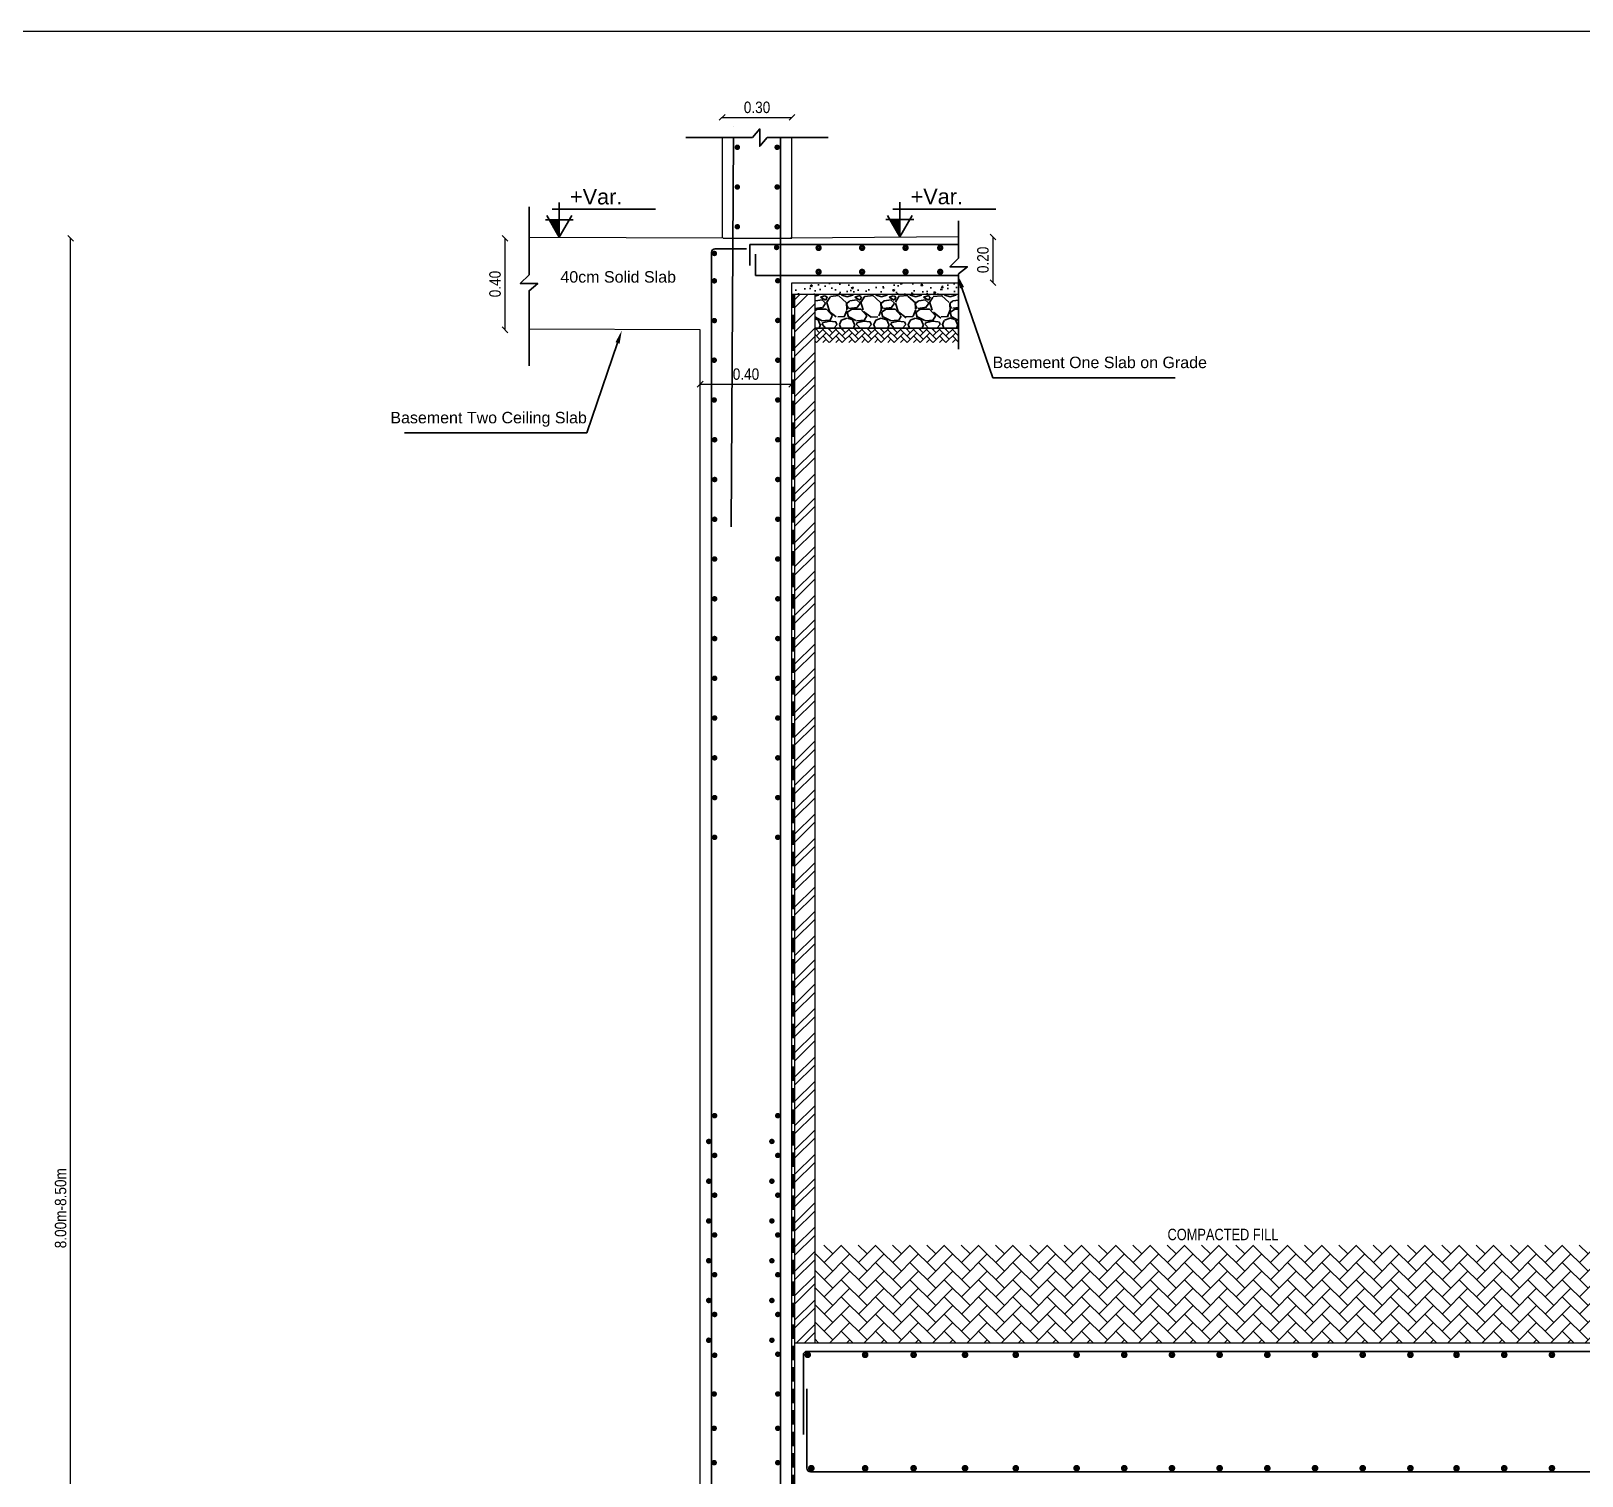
# Model space of a CAD drawing. Header units: metres. Extents: x -55 to 193, y -43 to 92.
# Drawn here: x 117.99 to 145.07, y -14.49 to 10.74 of the extents above; entities that cross this region are included whole.
import ezdxf
from ezdxf import colors
from ezdxf.entities.mleader import LeaderData, LeaderLine
from ezdxf.math import Vec2, Vec3

# ---------------------------------------------------------------- set-up
doc = ezdxf.new("R2010")
doc.units = ezdxf.units.M
doc.header["$MEASUREMENT"] = 0
doc.linetypes.add('HIDDEN', pattern=[0.375, 0.25, -0.125])
for name, color, linetype in [('A-LEVELS', 9, 'Continuous'), ('S-BAR', 6, 'Continuous'), ('S-BAR DOT', 6, 'Continuous'), ('S-HATCH', 9, 'Continuous'), ('S-Leaders', 137, 'Continuous'), ('S-Steel', 3, 'Continuous'), ('S-SYMPOLS', 6, 'Continuous'), ('S-WATER PROOF', 8, 'HIDDEN')]:
    doc.layers.add(name, color=color, linetype=linetype)
for name, color, linetype, lineweight in [('S-CONCRETE', 2, 'Continuous', 15), ('S-CONCRETE DETAILS', 2, 'Continuous', 15), ('S-DIMENSIONS', 134, 'Continuous', 13), ('S-TEXT-STEEL', 255, 'Continuous', 15)]:
    doc.layers.add(name, color=color, linetype=linetype, lineweight=lineweight)
doc.styles.add('ARIAL', font='arial.ttf')
doc.styles.add('Site 1-200 (m)', font='arial.ttf', dxfattribs={"width": 0.85, "height": 0.2})
doc.styles.add('Tahoma', font='arial.ttf')
doc.dimstyles.new('1-25--', dxfattribs={"dimtxt": 0.36, "dimasz": 0.1, "dimexe": 0.144, "dimexo": 0.144, "dimgap": 0.072, "dimtad": 1, "dimlfac": 0.25, "dimzin": 1, "dimdsep": 46, "dimtxsty": 'Site 1-200 (m)', "dimblk": 'OBLIQUE', "dimcen": 90, "dimse1": 1, "dimse2": 1, "dimclrd": 256, "dimclrt": 256, "dimadec": 3, "dimazin": 0, "dimtfac": 1, "dimtix": 1, "dimtmove": 2, "dimatfit": 3, "dimfxl": 0.144, "dimtolj": 1, "dimlwd": -1, "dimarcsym": 0})

# ---------------------------------------------------------------- blocks, each defined once
blk = doc.blocks.new('_OBLIQUE')
at = {"color": 0, "linetype": 'ByBlock'}
blk.add_line((-0.5, -0.5), (0.5, 0.5), dxfattribs=at)
blk = doc.blocks.new('*D238')
at = {"layer": 'S-DIMENSIONS', "transparency": 16777216}
blk.add_line((129.672, 4.572), (131.272, 4.572), dxfattribs=at)
at = {"layer": 'S-DIMENSIONS', "transparency": 16777216, "xscale": 0.1, "yscale": 0.1, "zscale": 0.1, "rotation": 180}
blk.add_blockref('_OBLIQUE', (129.672, 4.572), dxfattribs=at)
at = {"layer": 'S-DIMENSIONS', "transparency": 16777216, "xscale": 0.1, "yscale": 0.1, "zscale": 0.1}
blk.add_blockref('_OBLIQUE', (131.272, 4.572), dxfattribs=at)
at = {"layer": 'S-DIMENSIONS', "transparency": 16777216, "insert": (130.472, 4.746), "char_height": 0.2, "attachment_point": 5, "style": 'Site 1-200 (m)'}
blk.add_mtext('\\A1;0.40', dxfattribs=at)
blk = doc.blocks.new('*D236')
at = {"layer": 'S-DIMENSIONS', "transparency": 16777216}
blk.add_line((118.677, -26.753), (118.677, 7.12), dxfattribs=at)
at = {"layer": 'S-DIMENSIONS', "transparency": 16777216, "xscale": 0.1, "yscale": 0.1, "zscale": 0.1}
for p, rotation in [((118.677, 7.12), 90), ((118.677, -26.753), 270)]:
    blk.add_blockref('_OBLIQUE', p, dxfattribs=dict(at, rotation=rotation))
at = {"layer": 'S-DIMENSIONS', "transparency": 16777216, "insert": (118.503, -9.817), "char_height": 0.2, "attachment_point": 5, "rotation": 90, "style": 'Site 1-200 (m)'}
blk.add_mtext('\\A1;8.00m-8.50m', dxfattribs=at)
blk = doc.blocks.new('LEV')
at = {"layer": 'A-LEVELS'}
blk.add_hatch(color=254, dxfattribs=at).paths.add_polyline_path([(0.117, 0.203), (0, 0.203), (0, 0)])
for p, q in [((0, 0), (0, 0.405)), ((0.081, 0.324), (-1.119, 0.324)), ((0, 0.203), (-0.162, 0.203)), ((0, 0), (-0.145, 0.251)), ((0.145, 0.251), (0, 0)), ((0.162, 0.203), (0, 0.203))]:
    blk.add_line(p, q, dxfattribs=at)
blk = doc.blocks.new('ELEVATION LEVEL')
at = {"layer": 'A-LEVELS', "xscale": -1}
blk.add_blockref('LEV', (0, 0), dxfattribs=at)
at = {"layer": 'A-LEVELS', "style": 'ARIAL'}
blk.add_attdef('+651.35', (0.113, 0.425), '', height=0.22, rotation=359.9993, dxfattribs=at)
blk = doc.blocks.new('*D237')
at = {"layer": 'S-DIMENSIONS', "transparency": 16777216}
blk.add_line((134.786, 6.342), (134.786, 7.142), dxfattribs=at)
at = {"layer": 'S-DIMENSIONS', "transparency": 16777216, "xscale": 0.1, "yscale": 0.1, "zscale": 0.1}
for p, rotation in [((134.786, 7.142), 90), ((134.786, 6.342), 270)]:
    blk.add_blockref('_OBLIQUE', p, dxfattribs=dict(at, rotation=rotation))
at = {"layer": 'S-DIMENSIONS', "transparency": 16777216, "insert": (134.611, 6.742), "char_height": 0.2, "attachment_point": 5, "rotation": 90, "style": 'Site 1-200 (m)'}
blk.add_mtext('\\A1;0.20', dxfattribs=at)
blk = doc.blocks.new('*D235')
at = {"layer": 'S-DIMENSIONS', "transparency": 16777216}
blk.add_line((126.264, 5.52), (126.264, 7.12), dxfattribs=at)
at = {"layer": 'S-DIMENSIONS', "transparency": 16777216, "xscale": 0.1, "yscale": 0.1, "zscale": 0.1}
for p, rotation in [((126.264, 7.12), 90), ((126.264, 5.52), 270)]:
    blk.add_blockref('_OBLIQUE', p, dxfattribs=dict(at, rotation=rotation))
at = {"layer": 'S-DIMENSIONS', "transparency": 16777216, "insert": (126.09, 6.32), "char_height": 0.2, "attachment_point": 5, "rotation": 90, "style": 'Site 1-200 (m)'}
blk.add_mtext('\\A1;0.40', dxfattribs=at)
blk = doc.blocks.new('*D239')
at = {"layer": 'S-DIMENSIONS', "transparency": 16777216}
blk.add_line((130.056, 9.23), (131.274, 9.23), dxfattribs=at)
at = {"layer": 'S-DIMENSIONS', "transparency": 16777216, "xscale": 0.1, "yscale": 0.1, "zscale": 0.1, "rotation": 180}
blk.add_blockref('_OBLIQUE', (130.056, 9.23), dxfattribs=at)
at = {"layer": 'S-DIMENSIONS', "transparency": 16777216, "xscale": 0.1, "yscale": 0.1, "zscale": 0.1}
blk.add_blockref('_OBLIQUE', (131.274, 9.23), dxfattribs=at)
at = {"layer": 'S-DIMENSIONS', "transparency": 16777216, "insert": (130.665, 9.404), "char_height": 0.2, "attachment_point": 5, "style": 'Site 1-200 (m)'}
blk.add_mtext('\\A1;0.30', dxfattribs=at)

msp = doc.modelspace()

# ---------------------------------------------------------------- hatches: boundary and pattern name
at = {"layer": 'S-HATCH'}
h = msp.add_hatch(dxfattribs=at)
h.set_pattern_fill('AR-CONC', color=256, scale=0.05, style=0)
h.set_pattern_definition([(50, (-216886.45977, -200775.63728), (0.3586300913, -0.0313760675), [0.0375, -0.4125]), (355, (-216886.45977, -200775.63728), (-0.0693756668, 0.37609606685), [0.03, -0.33]), (100.45144446, (-216886.4299, -200775.6399), (0.28925442336, 0.3447199955), [0.031870096, -0.350571056]), (46.1842, (-216886.45977, -200775.5373), (0.53362066534, -0.0827596404), [0.05625, -0.61875]), (96.6356355, (-216886.4153, -200775.5442), (0.4673309728, 0.4870593004), [0.047805171, -0.52585688]), (351.184164, (-216886.4598, -200775.5373), (0.4673309725, 0.4870593001), [0.045, -0.4950000005]), (21, (-216886.40977, -200775.56228), (0.29845352606, -0.20130944533), [0.0375, -0.4125]), (326, (-216886.40977, -200775.56228), (0.12165766596, 0.36257502252), [0.03, -0.33]), (71.45144474, (-216886.3849, -200775.57905), (0.42011118836, 0.1612655764), [0.031870095, -0.350571056]), (37.5, (-216886.45977, -200775.63728), (0.00607992766, 0.166446926916), [0, -0.326, 0, -0.335, 0, -0.33125]), (7.5, (-216886.45977, -200775.63728), (0.13153476872, 0.19720585594), [0, -0.191, 0, -0.3185, 0, -0.12625]), (327.5, (-216886.57127, -200775.63728), (0.266911218086, -0.01127743587), [0, -0.125, 0, -0.39, 0, -0.5175]), (317.5, (-216886.62127, -200775.63728), (0.29159308467, 0.05005249117), [0, -0.1625, 0, -0.259, 0, -0.3675])])
h.paths.add_polyline_path([(131.321, 6.135), (134.186, 6.135), (134.186, 6.335), (131.321, 6.335)])
h = msp.add_hatch(dxfattribs=at)
h.set_pattern_fill('ANSI32', color=256, scale=0.8, style=0)
h.set_pattern_definition([(45, (-6.07788, 15.018), (-0.21213203, 0.21213203), []), (45, (-5.93646, 15.018), (-0.21213203, 0.21213203), [])])
h.paths.add_polyline_path([(131.672, 6.135), (131.322, 6.135), (131.322, -12.167), (131.672, -12.167)])
h = msp.add_hatch(dxfattribs=at)
h.set_pattern_fill('GRAVEL', color=256, scale=0.6, style=0)
h.set_pattern_definition([(311.9872, (534.99909, 209.607894), (4.7999989393, -5.400000805), [0.0807216, -7.9914528]), (355.0303, (535.05309, 209.547894), (-7.2000006309, 0.5999947842), [0.1385208, -13.713555]), (47.4896, (535.19109, 209.535894), (-5.999994431, -6.6000052043), [0.0976728, -9.6696192]), (272.7263, (535.42509, 209.385894), (-0.5999976106, 12.000000177), [0.1261428, -12.4881348]), (247.1663, (535.43109, 209.259894), (3.0000059433, 7.199997847), [0.123693, -12.2456238]), (182.7263, (535.38309, 209.145894), (12.000000177, 0.5999976106), [0.1261428, -12.4881348]), (142.3058, (535.25709, 209.139894), (7.8000044074, -5.9999942431), [0.1668174, -16.5149094]), (107.7447, (535.12509, 209.241894), (-4.2000064576, 13.1999977387), [0.1574928, -15.5917926]), (58.5704, (535.07709, 209.391894), (4.8000049405, 7.7999970219), [0.12657, -12.5304438]), (4.7636, (535.14309, 209.499894), (-6.600000568, -0.5999949196), [0.1444992, -7.0804578]), (317.6026, (535.28709, 209.511894), (7.20000441064, -6.5999952492), [0.1868688, -18.500025]), (41.1859, (534.83109, 209.379894), (4.200001768, 3.599998388), [0.0637806, -6.3143064]), (8.5308, (534.87909, 209.421894), (-7.7999989709, -1.200004746), [0.1213422, -12.0129066]), (315, (534.9991, 209.4399), (1e-16, -0.6000002), [0.0848526, -0.7636752]), (336.8014, (535.04109, 209.51189), (-2.999999838, 1.200000795), [0.0456948, -4.523769]), (248.1986, (535.08309, 209.49389), (0.599999946, 1.800000164), [0.0646218, -3.1664772]), (149.0362, (535.05909, 209.43389), (-1.799998813, 1.20000149), [0.1049574, -3.3936138]), (18.4349, (534.96909, 209.4879), (-1.20000026, -0.59999904), [0.0758946, -1.8214722]), (163.6105, (535.43109, 209.493894), (-6.000001319, 1.799995626), [0.10632, -10.525707]), (109.6538, (535.32909, 209.523894), (2.3999971484, -6.6000012814), [0.0891966, -8.8304448]), (246.8014, (534.96909, 209.60789), (1.200000795, 2.999999838), [0.091389, -4.4780748]), (196.3895, (534.93309, 209.523894), (6.000001319, 1.799995626), [0.10632, -10.525707]), (200.556, (535.43109, 209.121894), (3.000001107, 1.199997598), [0.102528, -5.0238744]), (245.2249, (535.33509, 209.085894), (2.9999953135, 6.600002053), [0.0859068, -8.5047858]), (113.1986, (534.96309, 209.00789), (-1.200000795, 2.999999838), [0.091389, -4.4780748]), (162.646, (534.92709, 209.091894), (7.8000012115, -2.3999967014), [0.1005786, -9.9572544]), (110.556, (535.25709, 209.007894), (1.199997598, -3.000001107), [0.051264, -5.0751384]), (78.6901, (534.99909, 209.00789), (0.59999858, 2.40000045), [0.030594, -3.0288174]), (14.0362, (535.00509, 209.0379), (-1.800000328, -0.599998834), [0.123693, -2.35017]), (353.991, (535.12509, 209.067894), (-5.9999998505, 0.5999995905), [0.11463, -11.3483538]), (236.3099, (535.05909, 209.3799), (0.6000008, 1.199999735), [0.0865332, -2.0767974]), (186.8428, (535.01109, 209.307894), (-10.1999996193, -1.2000047988), [0.1510764, -14.9565378]), (119.0546, (534.86109, 209.289894), (2.400000016, -4.200000231), [0.0617736, -6.1156044]), (90, (534.8311, 209.3439), (0.6, 0.6), [0.036, -0.564]), (59.7436, (535.13709, 209.085894), (-2.399996932, -4.2000014735), [0.0833544, -8.252112]), (131.9872, (535.17909, 209.157894), (-4.7999989393, 5.400000805), [0.1614432, -7.9107312]), (180, (535.0711, 209.2779), (-0.6, 0.6), [0.156, -0.444]), (214.6952, (534.91509, 209.277894), (5.9999965554, 4.2000051658), [0.0948684, -9.3919644]), (285.9454, (534.83709, 209.22389), (0.599999934, -2.400000076), [0.0873612, -4.2807048]), (332.354, (534.86109, 209.139894), (11.3999974843, -6.0000046279), [0.142239, -14.0816844]), (4.5739, (534.98709, 209.073894), (7.800000335, 0.5999968807), [0.1504794, -14.8974444])])
h.paths.add_polyline_path([(134.186, 6.135), (134.186, 5.551), (131.672, 5.551), (131.672, 6.135)])
h = msp.add_hatch(dxfattribs=at)
h.set_pattern_fill('AR-HBONE', color=256, scale=0.02, style=0)
h.set_pattern_definition([(135, (535.43109, 209.00389), (0, 0.113137085), [0.24, -0.08]), (45, (535.37452, 209.06046), (0, 0.113137085), [0.24, -0.08])])
h.paths.add_polyline_path([(134.186, 5.301), (134.186, 5.551), (131.672, 5.551), (131.672, 5.301)])
h = msp.add_hatch(dxfattribs=at)
h.set_pattern_fill('AR-HBONE', color=256, scale=0.053, style=0)
h.set_pattern_definition([(45, (-6.07788, 15.018), (0, 0.29981328), [0.636, -0.212]), (135, (-5.92797, 15.1679), (0, 0.29981328), [0.636, -0.212])])
h.paths.add_polyline_path([(152.069, -10.462), (131.672, -10.462), (131.672, -12.167), (152.069, -12.167)])

# ---------------------------------------------------------------- linework, layer by layer
at = {"layer": 'S-BAR', "const_width": 0.0495}
for points, elevation in [([(130.344, 8.708, 1), (130.298, 8.708, 1)], 492.199), ([(131.04, 8.708, 1), (130.993, 8.708, 1)], 492.199), ([(130.344, 8.014, 1), (130.298, 8.014, 1)], 492.199), ([(131.04, 8.014, 1), (130.993, 8.014, 1)], 492.199), ([(130.344, 7.32, 1), (130.298, 7.32, 1)], 492.199), ([(131.04, 7.32, 1), (130.993, 7.32, 1)], 492.199), ([(129.897, 6.854, -1), (129.943, 6.854, -1)], 546.245), ([(131.03, 6.959, 1), (130.984, 6.959, 1)], 1192.024), ([(129.897, 6.376, -1), (129.943, 6.376, -1)], 546.245), ([(131.05, 6.378, 1), (131.004, 6.378, 1)], 546.245), ([(129.897, 5.682, -1), (129.943, 5.682, -1)], 546.245), ([(131.05, 5.684, 1), (131.004, 5.684, 1)], 546.245), ([(129.893, 4.99, -1), (129.94, 4.99, -1)], 546.245), ([(131.05, 4.99, 1), (131.004, 4.99, 1)], 546.245), ([(129.893, 4.296, -1), (129.94, 4.296, -1)], 546.245), ([(131.05, 4.296, 1), (131.004, 4.296, 1)], 546.245), ([(129.901, 3.601, -1), (129.948, 3.601, -1)], 546.245), ([(131.05, 3.601, 1), (131.004, 3.601, 1)], 546.245), ([(129.901, 2.907, -1), (129.948, 2.907, -1)], 546.245), ([(131.05, 2.907, 1), (131.004, 2.907, 1)], 546.245), ([(129.901, 2.213, -1), (129.948, 2.213, -1)], 546.245), ([(131.05, 2.213, 1), (131.004, 2.213, 1)], 546.245), ([(129.901, 1.519, -1), (129.948, 1.519, -1)], 546.245), ([(131.05, 1.519, 1), (131.004, 1.519, 1)], 546.245), ([(129.901, 0.824, -1), (129.948, 0.824, -1)], 546.245), ([(131.05, 0.824, 1), (131.004, 0.824, 1)], 546.245), ([(129.901, 0.13, -1), (129.948, 0.13, -1)], 546.245), ([(131.05, 0.13, 1), (131.004, 0.13, 1)], 546.245), ([(129.901, -0.564, -1), (129.948, -0.564, -1)], 546.245), ([(131.05, -0.564, 1), (131.004, -0.564, 1)], 546.245), ([(129.901, -1.258, -1), (129.948, -1.258, -1)], 546.245), ([(131.05, -1.258, 1), (131.004, -1.258, 1)], 546.245), ([(129.901, -1.953, -1), (129.948, -1.953, -1)], 546.245), ([(131.05, -1.953, 1), (131.004, -1.953, 1)], 546.245), ([(129.901, -2.647, -1), (129.948, -2.647, -1)], 546.245), ([(131.05, -2.647, 1), (131.004, -2.647, 1)], 546.245), ([(129.901, -3.341, -1), (129.948, -3.341, -1)], 546.245), ([(131.05, -3.341, 1), (131.004, -3.341, 1)], 546.245), ([(129.901, -8.201, -1), (129.948, -8.201, -1)], 546.245), ([(131.05, -8.201, 1), (131.004, -8.201, 1)], 546.245), ([(129.798, -8.651, -1), (129.845, -8.651, -1)], 632.159), ([(130.947, -8.651, 1), (130.901, -8.651, 1)], 632.159), ([(129.901, -8.895, -1), (129.948, -8.895, -1)], 546.245), ([(131.05, -8.895, 1), (131.004, -8.895, 1)], 546.245), ([(129.798, -9.345, -1), (129.845, -9.345, -1)], 632.159), ([(130.947, -9.345, 1), (130.901, -9.345, 1)], 632.159), ([(129.901, -9.589, -1), (129.948, -9.589, -1)], 546.245), ([(131.05, -9.589, 1), (131.004, -9.589, 1)], 546.245), ([(129.798, -10.039, -1), (129.845, -10.039, -1)], 632.159), ([(130.947, -10.039, 1), (130.901, -10.039, 1)], 632.159), ([(129.901, -10.284, -1), (129.948, -10.284, -1)], 546.245), ([(131.05, -10.284, 1), (131.004, -10.284, 1)], 546.245), ([(129.798, -10.734, -1), (129.845, -10.734, -1)], 632.159), ([(130.947, -10.734, 1), (130.901, -10.734, 1)], 632.159), ([(129.901, -10.978, -1), (129.948, -10.978, -1)], 546.245), ([(131.05, -10.978, 1), (131.004, -10.978, 1)], 546.245), ([(129.798, -11.428, -1), (129.845, -11.428, -1)], 632.159), ([(129.901, -11.672, -1), (129.948, -11.672, -1)], 546.245), ([(130.947, -11.428, 1), (130.901, -11.428, 1)], 632.159), ([(131.05, -11.672, 1), (131.004, -11.672, 1)], 546.245), ([(129.798, -12.122, -1), (129.845, -12.122, -1)], 632.159), ([(130.947, -12.122, 1), (130.901, -12.122, 1)], 632.159), ([(129.902, -12.384, -1), (129.949, -12.384, -1)], 546.245), ([(131.05, -12.366, 1), (131.004, -12.366, 1)], 546.245), ([(129.893, -13.06, -1), (129.94, -13.06, -1)], 546.245), ([(131.05, -13.06, 1), (131.004, -13.06, 1)], 546.245), ([(129.893, -13.66, -1), (129.94, -13.66, -1)], 546.245), ([(131.05, -13.66, 1), (131.004, -13.66, 1)], 546.245), ([(129.893, -14.26, -1), (129.94, -14.26, -1)], 546.245), ([(131.05, -14.26, 1), (131.004, -14.26, 1)], 546.245)]:
    msp.add_lwpolyline(points, format="xyb", close=True, dxfattribs=dict(at, elevation=elevation))
at = {"layer": 'S-BAR DOT', "const_width": 0.06}
for points, elevation in [([(131.766, 6.951, -1), (131.715, 6.951, -1)], 546.245), ([(132.525, 6.951, -1), (132.474, 6.951, -1)], 546.245), ([(133.284, 6.951, -1), (133.233, 6.951, -1)], 546.245), ([(133.89, 6.951, -1), (133.839, 6.951, -1)], 546.245), ([(131.766, 6.533, 1), (131.715, 6.533, 1)], 546.245), ([(132.525, 6.533, 1), (132.474, 6.533, 1)], 546.245), ([(133.284, 6.533, 1), (133.233, 6.533, 1)], 546.245), ([(133.89, 6.533, 1), (133.839, 6.533, 1)], 546.245), ([(131.55, -12.405, -1), (131.55, -12.349, -1)], 546.245), ([(132.553, -12.405, -1), (132.553, -12.349, -1)], 546.245), ([(133.399, -12.405, -1), (133.399, -12.349, -1)], 546.245), ([(134.298, -12.405, -1), (134.298, -12.349, -1)], 546.245), ([(135.184, -12.405, -1), (135.184, -12.349, -1)], 546.245), ([(136.246, -12.405, -1), (136.246, -12.349, -1)], 546.245), ([(136.246, -12.405, -1), (136.246, -12.349, -1)], 546.245), ([(137.078, -12.405, -1), (137.078, -12.349, -1)], 546.243), ([(137.911, -12.405, -1), (137.911, -12.349, -1)], 546.243), ([(138.744, -12.405, -1), (138.744, -12.349, -1)], 546.243), ([(139.577, -12.405, -1), (139.577, -12.349, -1)], 546.243), ([(140.41, -12.405, -1), (140.41, -12.349, -1)], 546.243), ([(141.243, -12.405, -1), (141.243, -12.349, -1)], 546.243), ([(142.076, -12.405, -1), (142.076, -12.349, -1)], 546.243), ([(142.881, -12.405, -1), (142.881, -12.349, -1)], 546.243), ([(143.714, -12.405, -1), (143.714, -12.349, -1)], 546.243), ([(144.547, -12.405, -1), (144.547, -12.349, -1)], 546.243), ([(131.613, -14.329, 1), (131.613, -14.385, 1)], 546.245), ([(132.553, -14.329, 1), (132.553, -14.385, 1)], 546.245), ([(133.399, -14.329, 1), (133.399, -14.385, 1)], 546.245), ([(134.298, -14.329, 1), (134.298, -14.385, 1)], 546.245), ([(135.184, -14.329, 1), (135.184, -14.385, 1)], 546.245), ([(136.246, -14.329, 1), (136.246, -14.385, 1)], 546.245), ([(136.246, -14.329, 1), (136.246, -14.385, 1)], 546.245), ([(137.078, -14.329, 1), (137.078, -14.385, 1)], 546.243), ([(137.911, -14.329, 1), (137.911, -14.385, 1)], 546.243), ([(138.744, -14.329, 1), (138.744, -14.385, 1)], 546.243), ([(139.577, -14.329, 1), (139.577, -14.385, 1)], 546.243), ([(140.41, -14.329, 1), (140.41, -14.385, 1)], 546.243), ([(141.243, -14.329, 1), (141.243, -14.385, 1)], 546.243), ([(142.076, -14.329, 1), (142.076, -14.385, 1)], 546.243), ([(142.881, -14.329, 1), (142.881, -14.385, 1)], 546.243), ([(143.714, -14.329, 1), (143.714, -14.385, 1)], 546.243), ([(144.547, -14.329, 1), (144.547, -14.385, 1)], 546.243)]:
    msp.add_lwpolyline(points, format="xyb", close=True, dxfattribs=dict(at, elevation=elevation))
at = {"layer": 'S-CONCRETE'}
for p, q in [((130.056, 8.885, -13.618), (130.056, 7.12, 546.245)), ((131.272, 7.12, 546.245), (131.272, 8.885, -13.62)), ((130.072, 7.12, 546.245), (126.683, 7.133, 546.245)), ((130.072, 7.12, 546.245), (131.272, 7.12, 546.245)), ((134.186, 7.142, 546.245), (131.25, 7.12, 546.245)), ((131.272, -12.167, 546.245), (131.272, 6.342, 546.245)), ((131.272, 6.342, 546.245), (134.186, 6.342, 546.245)), ((131.322, 6.135, 546.245), (131.322, -12.167, 546.245)), ((131.672, 6.135, 546.245), (131.672, -12.167, 546.245)), ((129.672, 5.521, 546.245), (126.683, 5.533, 546.245)), ((129.672, -12.167, 546.245), (129.672, 5.521, 546.245)), ((129.672, -17.344, 546.245), (129.672, -12.167, 546.245)), ((131.272, -17.344, 546.245), (131.272, -12.167, 546.245)), ((131.322, -12.167, 546.245), (152.069, -12.167, 546.245))]:
    msp.add_line(p, q, dxfattribs=at)
at = {"layer": 'S-CONCRETE DETAILS', "ltscale": 0.05}
msp.add_line((134.186, 6.135, 546.245), (131.272, 6.135, 546.245), dxfattribs=at)
at = {"layer": 'S-CONCRETE DETAILS', "elevation": 546.245}
msp.add_lwpolyline([(131.322, -12.167), (131.322, -17.345)], dxfattribs=at)
at = {"layer": 'S-DIMENSIONS', "elevation": 26.423}
msp.add_lwpolyline([(90.785, 10.738), (171.585, 10.738), (171.585, -42.362), (90.785, -42.362)], close=True, dxfattribs=at)
at = {"layer": 'S-HATCH'}
msp.add_line((134.186, 5.551, 546.245), (131.672, 5.551, 546.245), dxfattribs=at)
at = {"layer": 'S-Steel'}
for p, q in [((130.256, 9.072, -73.111), (130.256, 9.072, -73.111)), ((130.211, 2.08, 29.912), (130.254, 8.885, -70.347)), ((131.072, -25.598, 546.245), (131.072, 8.885, -69.76)), ((129.872, 6.875, 546.245), (129.872, -13.718, 546.245)), ((134.186, 7.012, 546.245), (130.539, 7.012, 546.245)), ((130.539, 7.012, 546.245), (130.539, 6.641, 546.245)), ((130.639, 6.842, 546.245), (130.639, 6.471, 546.245)), ((134.186, 6.471, 546.245), (130.639, 6.471, 546.245)), ((129.872, -25.48, 546.245), (129.872, -12.321, 546.245))]:
    msp.add_line(p, q, dxfattribs=at)
at = {"layer": 'S-Steel', "elevation": 546.245}
for points in [[(130.483, 6.935), (129.932, 6.935, 0.414214), (129.872, 6.875)], [(131.474, -13.766), (131.474, -12.377, -0.414214), (131.534, -12.317), (152.069, -12.317)], [(131.537, -12.969), (131.537, -14.357, 0.414214), (131.597, -14.417), (152.069, -14.417)]]:
    msp.add_lwpolyline(points, format="xyb", dxfattribs=at)
at = {"layer": 'S-SYMPOLS'}
for points, elevation in [([(129.422, 8.878), (130.584, 8.878), (130.711, 9.03), (130.711, 8.726), (130.843, 8.878), (131.906, 8.878)], -99.534), ([(126.683, 4.89), (126.683, 6.203), (126.835, 6.33), (126.53, 6.33), (126.683, 6.48), (126.683, 7.669)], 546.245), ([(134.186, 5.183), (134.186, 6.496), (134.338, 6.623), (134.034, 6.623), (134.186, 6.773), (134.186, 7.425)], 546.245)]:
    msp.add_lwpolyline(points, dxfattribs=dict(at, elevation=elevation))
at = {"layer": 'S-WATER PROOF'}
msp.add_line((131.297, -17.345, 546.245), (131.297, 6.135, 546.245), dxfattribs=at)

# ---------------------------------------------------------------- block references
at = {"layer": 'A-LEVELS', "color": 1}
ref = msp.add_blockref('ELEVATION LEVEL', (127.211, 7.139, 546.245), dxfattribs=dict(at, xscale=1.5, yscale=1.5, zscale=1.5))
ref.add_attrib('+651.35', '+Var.', (127.4, 7.71, 546.245), dxfattribs={"height": 0.27, "rotation": 359.9993, "style": 'ARIAL'})
ref = msp.add_blockref('ELEVATION LEVEL', (133.159, 7.142, 546.245), dxfattribs=dict(at, xscale=1.5, yscale=1.5, zscale=1.5))
ref.add_attrib('+651.35', '+Var.', (133.348, 7.713, 546.245), dxfattribs={"height": 0.27, "rotation": 359.9993, "style": 'ARIAL'})

# ---------------------------------------------------------------- texts
at = {"layer": 'S-TEXT-STEEL', "style": 'Tahoma'}
msp.add_text('40cm Solid Slab', height=0.2, dxfattribs=at).set_placement((127.231, 6.345, -99.534))
at = {"layer": 'S-TEXT-STEEL', "ltscale": 0.05, "style": 'ARIAL', "width": 0.8}
msp.add_text('COMPACTED FILL', height=0.2, dxfattribs=at).set_placement((137.834, -10.375, 546.245))
at = {"layer": 'S-TEXT-STEEL', "ltscale": 0.05, "char_height": 0.2, "width": 3.85808, "style": 'ARIAL'}
for s, insert, attachment_point in [('Basement One Slab on Grade', (134.78, 5.052, -99.534), 1), ('Basement Two Ceiling Slab', (127.693, 4.088, -99.534), 3)]:
    msp.add_mtext(s, dxfattribs=dict(at, insert=insert, attachment_point=attachment_point))

# ---------------------------------------------------------------- dimensions: what is measured, and where the dimension line sits
at = {"layer": 'S-DIMENSIONS'}
for base, p1, p2, picture, middle in [((131.274, 9.23, 546.245), (130.056, 7.722, 546.245), (131.274, 7.12, 546.245), '*D239', (130.665, 9.404, 546.245)), ((131.272, 4.572, 546.245), (129.672, 7.12, 546.245), (131.272, 6.342, 546.245), '*D238', (130.472, 4.746, 546.245))]:
    dim = msp.add_linear_dim(base=base, p1=p1, p2=p2, dimstyle='1-25--', dxfattribs=at)
    dim.commit()
    dim.dimension.update_dxf_attribs({"geometry": picture, "text_midpoint": middle})
dim = msp.add_linear_dim(base=(118.677, 7.12, -99.534), p1=(120.672, -26.753, 546.245), p2=(130.072, 7.12, 546.245), angle=90, text='8.00m-8.50m', dimstyle='1-25--', dxfattribs=at)
dim.commit()
dim.dimension.update_dxf_attribs({"geometry": '*D236', "text_midpoint": (118.503, -9.817, -99.534)})
for base, p1, p2, picture, middle in [((126.264, 7.12, -99.534), (129.271, 5.52, 546.245), (129.271, 7.12, 546.245), '*D235', (126.09, 6.32, -99.534)), ((134.786, 7.142, -99.534), (134.186, 6.342, 546.245), (134.18, 7.142, 546.245), '*D237', (134.611, 6.742, -99.534))]:
    dim = msp.add_linear_dim(base=base, p1=p1, p2=p2, angle=90, dimstyle='1-25--', dxfattribs=at)
    dim.commit()
    dim.dimension.update_dxf_attribs({"geometry": picture, "text_midpoint": middle})

# ---------------------------------------------------------------- leaders
at = {"layer": 'S-Leaders', "ltscale": 0.05}
ml = msp.add_multileader_mtext('Standard', dxfattribs=at)
ml.set_content('\\A1;{\\fISOCPEUR|b0|i0|c0|p34;         }', color=256, style='Tahoma')
ml.set_leader_properties(color=256)
ml.build(insert=Vec2(0, 0))
ml.multileader.update_dxf_attribs({"text_left_attachment_type": 6, "text_right_attachment_type": 6, "dogleg_length": 0.02, "arrow_head_size": 0.23})
ctx = ml.context
ctx.base_point, ctx.char_height, ctx.arrow_head_size, ctx.landing_gap_size, ctx.plane_origin = Vec3(137.389, 4.684, -99.534), 0.2, 0.23, 0.02, Vec3(163.198, 11.633, -99.534)
ctx.left_attachment, ctx.right_attachment, ctx.attachment_type = 6, 6, 1
notes = []
notes.append((ctx, [(0, (1, 1, 0), (134.782, 4.684, -99.534), (1, 0), 2.607, [(0, [(134.17, 6.473, -99.534)], 0, []), (1, [(134.17, 6.473, -99.534)], 0, [])])]))
ctx.mtext.insert, ctx.mtext.flow_direction = Vec3(137.409, 4.884, -99.534), 5
ml = msp.add_multileader_mtext('Standard', dxfattribs=at)
ml.set_content('\\A1;{\\fISOCPEUR|b0|i0|c0|p34;         }', color=256, style='Tahoma')
ml.set_leader_properties(color=256)
ml.build(insert=Vec2(0, 0))
ml.multileader.update_dxf_attribs({"text_left_attachment_type": 6, "text_right_attachment_type": 6, "dogleg_length": 0.02, "arrow_head_size": 0.23})
ctx = ml.context
ctx.base_point, ctx.char_height, ctx.arrow_head_size, ctx.landing_gap_size, ctx.plane_origin = Vec3(123.964, 3.72, -99.534), 0.2, 0.23, 0.02, Vec3(99.275, 10.669, -99.534)
ctx.left_attachment, ctx.right_attachment, ctx.attachment_type = 6, 6, 1
notes.append((ctx, [(0, (1, 1, 0), (127.692, 3.72, -99.534), (-1, 0), 2.607, [(0, [(128.303, 5.509, -99.534)], 0, []), (1, [(128.303, 5.509, -99.534)], 0, [])])]))
ctx.mtext.insert, ctx.mtext.flow_direction = Vec3(123.984, 3.92, -99.534), 5
for ctx, leaders in notes:
    for number, flags, end, landing, length, lines in leaders:
        leader = LeaderData()
        leader.index, (leader.has_last_leader_line, leader.has_dogleg_vector, leader.attachment_direction) = number, flags
        leader.last_leader_point, leader.dogleg_vector, leader.dogleg_length = Vec3(end), Vec3(landing), length
        for number, points, colour, breaks in lines:
            line = LeaderLine()
            line.index, line.vertices, line.color, line.breaks = number, Vec3.list(points), colors.encode_raw_color(colour), breaks
            leader.lines.append(line)
        ctx.leaders.append(leader)

doc.saveas('drawing.dxf')
